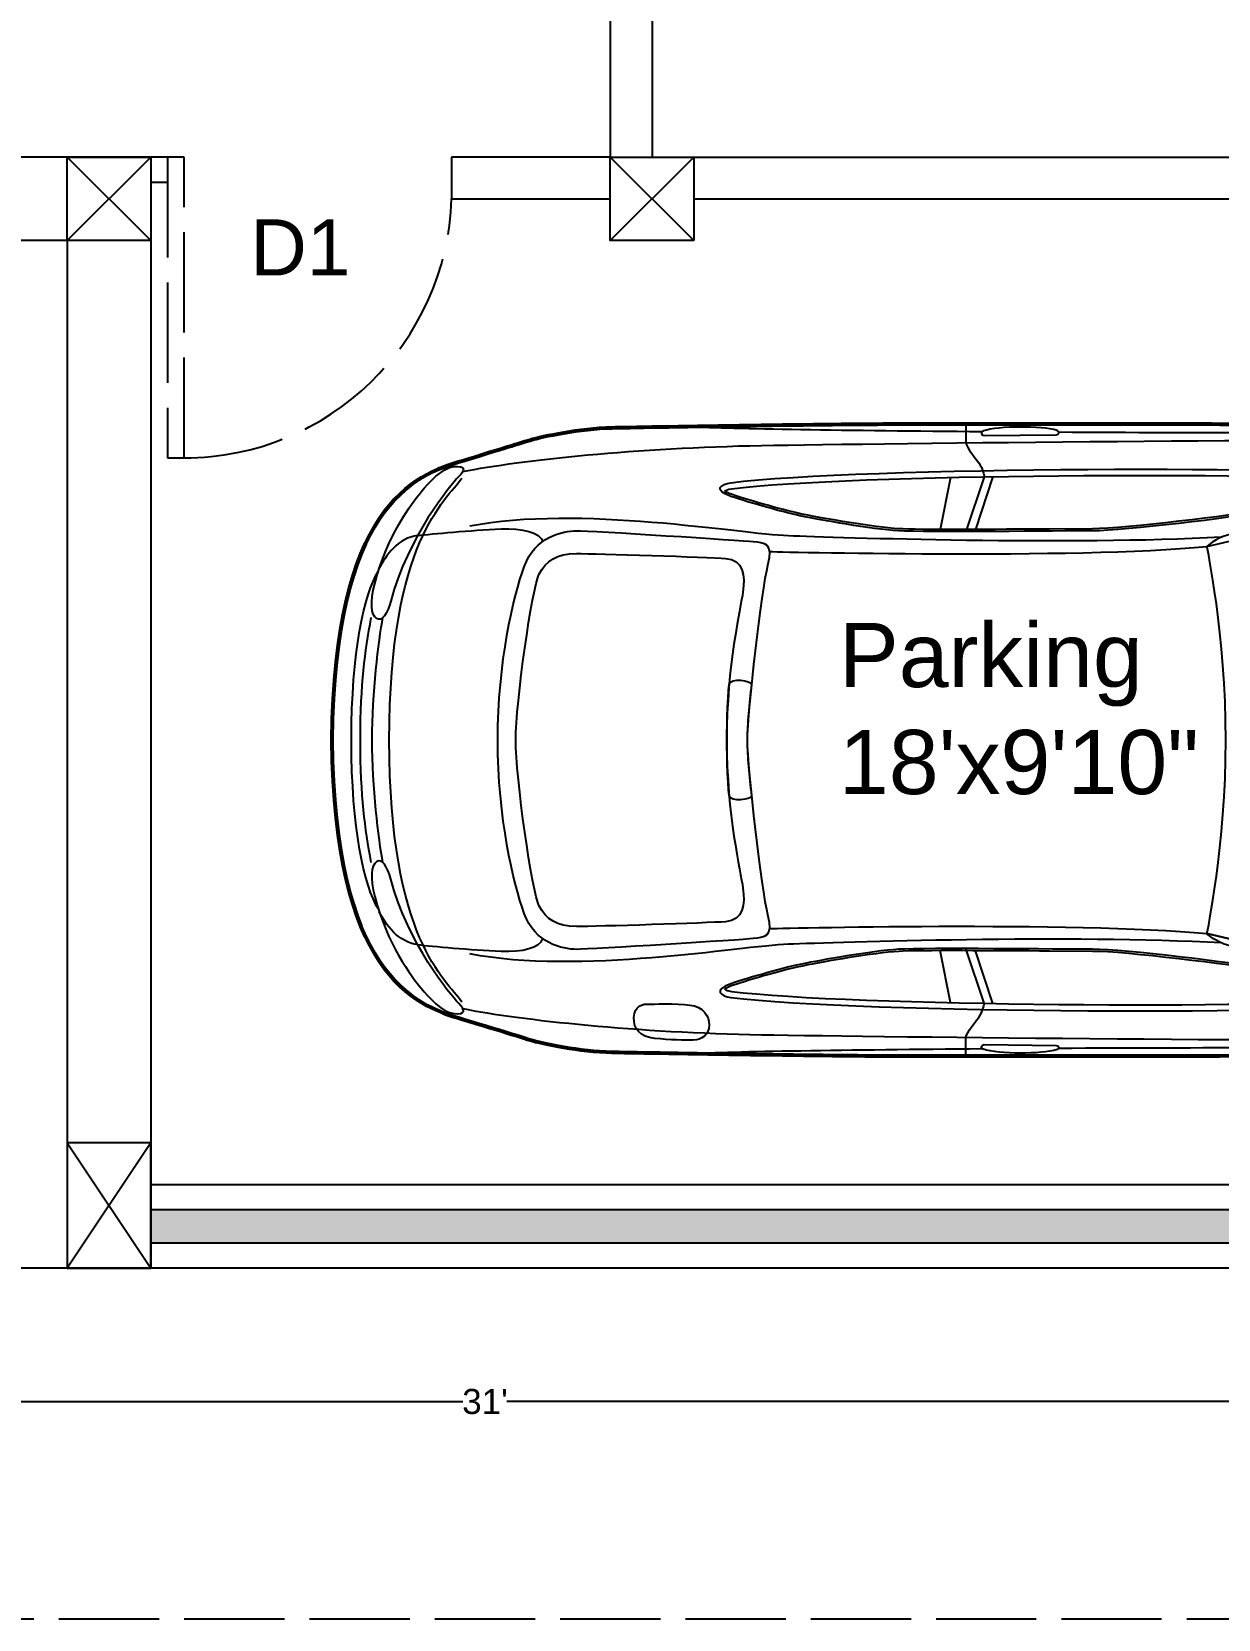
# Model space of a CAD drawing. Header units: inches. Extents: x -19338 to 11623, y -1285 to 3664.
# Drawn here: x 8439.7 to 8581.7, y 1915.4 to 2105.4 of the extents above; entities that cross this region are included whole.
import ezdxf

# ---------------------------------------------------------------- set-up
doc = ezdxf.new("R2010")
doc.units = ezdxf.units.IN
doc.header["$MEASUREMENT"] = 0
doc.linetypes.add('ACAD_ISO02W100', pattern=[15, 12, -3])
doc.layers.get('0').update_dxf_attribs({"color": 18})
for name, color, linetype in [('C', 141, 'Continuous'), ('C1', 10, 'Continuous'), ('D1', 231, 'ACAD_ISO02W100')]:
    doc.layers.add(name, color=color, linetype=linetype)
doc.layers.add('Dot Line', color=210, linetype='ACAD_ISO02W100', plot=False)
doc.layers.add('Naming', color=50, linetype='Continuous', plot=False)
doc.styles.get("Standard").update_dxf_attribs({"font": 'arial.ttf'})
doc.dimstyles.get("Standard").update_dxf_attribs({"dimtxt": 3, "dimasz": 2, "dimexe": 0.18, "dimexo": 0.0625, "dimgap": 0.09, "dimtad": 0, "dimtih": 1, "dimtoh": 1, "dimdsep": 46, "dimlunit": 3, "dimtxsty": 'Standard', "dimblk": 'ARCHTICK', "dimcen": 0.09, "dimse1": 1, "dimse2": 1, "dimclrd": 2, "dimadec": 0, "dimazin": 0, "dimtfac": 1, "dimtofl": 0, "dimtmove": 0, "dimatfit": 3, "dimfxl": 1, "dimtolj": 1, "dimtzin": 0, "dimarcsym": 0})

# ---------------------------------------------------------------- blocks, each defined once
blk = doc.blocks.new('_ArchTick')
at = {"color": 0, "linetype": 'ByBlock', "const_width": 0.15}
blk.add_lwpolyline([(-0.5, -0.5), (0.5, 0.5)], dxfattribs=at)
blk = doc.blocks.new('*D72')
at = {"color": 2, "lineweight": -2, "transparency": 16777216}
for p, q in [((8307.92, 1941.42), (8491.28, 1941.42)), ((8679.92, 1941.42), (8496.55, 1941.42))]:
    blk.add_line(p, q, dxfattribs=at)
at = {"layer": 'Defpoints', "color": 0, "transparency": 16777216}
for p in [(8307.92, 1957.37), (8679.92, 1957.37), (8679.92, 1941.42)]:
    blk.add_point(p, dxfattribs=at)
at = {"color": 2, "lineweight": -2, "transparency": 16777216, "xscale": 2, "yscale": 2, "zscale": 2, "rotation": 180}
blk.add_blockref('_ArchTick', (8307.92, 1941.42), dxfattribs=at)
at = {"color": 2, "lineweight": -2, "transparency": 16777216, "xscale": 2, "yscale": 2, "zscale": 2}
blk.add_blockref('_ArchTick', (8679.92, 1941.42), dxfattribs=at)
at = {"color": 0, "transparency": 16777216, "insert": (8493.92, 1941.42), "char_height": 3, "attachment_point": 5}
blk.add_mtext("\\A1;31'", dxfattribs=at)
blk = doc.blocks.new('A$C0B5925C7')
at = {"lineweight": 53}
blk.add_open_spline([(0, 1.0051), (0.0074, 1.6846), (0.2359, 1.7833), (0.3865, 1.825), (0.3865, 1.825), (0.4753, 1.8522), (0.5461, 1.8739), (0.5824, 1.8848), (0.5824, 1.8848), (0.6186, 1.8957), (0.7293, 1.9192), (0.8218, 1.9211), (0.8218, 1.9211), (0.9143, 1.9229), (1.4659, 1.9319), (1.6181, 1.9319), (1.6181, 1.9319), (1.7704, 1.9319), (2.4835, 1.9319), (2.585, 1.9319), (2.585, 1.9319), (2.6864, 1.9319), (3.0911, 1.9102), (3.2199, 1.9102), (3.2199, 1.9102), (3.3487, 1.9102), (3.5102, 1.9319), (3.5772, 1.9319), (3.5772, 1.9319), (3.6442, 1.9319), (3.998, 1.9193), (4.076, 1.9138), (4.076, 1.9138), (4.1541, 1.9084), (4.1983, 1.8792), (4.2538, 1.854), (4.2538, 1.854), (4.4697, 1.7561), (4.5876, 1.5059), (4.6057, 1.4787), (4.6057, 1.4787), (4.6239, 1.4515), (4.6337, 1.4226), (4.6337, 1.3881), (4.6337, 1.3881), (4.6337, 1.3535), (4.6166, 1.3445), (4.6202, 1.33), (4.6202, 1.33), (4.6239, 1.3155), (4.6337, 1.2794), (4.6337, 1.2394), (4.6337, 1.2394), (4.6337, 1.1994), (4.6337, 1.0051), (4.6337, 1.0051), (4.6337, 1.0051), (4.6337, 1.0051), (4.6337, 0.8109), (4.6337, 0.7709), (4.6337, 0.7709), (4.6337, 0.7308), (4.6239, 0.6947), (4.6202, 0.6802), (4.6202, 0.6802), (4.6166, 0.6657), (4.6337, 0.6568), (4.6337, 0.6222), (4.6337, 0.6222), (4.6337, 0.5876), (4.6239, 0.5587), (4.6057, 0.5315), (4.6057, 0.5315), (4.5876, 0.5043), (4.4697, 0.2542), (4.2538, 0.1563), (4.2538, 0.1563), (4.1983, 0.1311), (4.154, 0.1019), (4.076, 0.0964), (4.076, 0.0964), (3.998, 0.091), (3.6442, 0.0784), (3.5772, 0.0784), (3.5772, 0.0784), (3.5102, 0.0784), (3.3487, 0.1001), (3.2199, 0.1001), (3.2199, 0.1001), (3.0911, 0.1001), (2.6864, 0.0784), (2.585, 0.0784), (2.585, 0.0784), (2.4835, 0.0784), (1.7704, 0.0784), (1.6181, 0.0784), (1.6181, 0.0784), (1.4659, 0.0784), (0.9143, 0.0874), (0.8218, 0.0892), (0.8218, 0.0892), (0.7293, 0.091), (0.6186, 0.1145), (0.5824, 0.1254), (0.5824, 0.1254), (0.5461, 0.1363), (0.4753, 0.1581), (0.3865, 0.1853), (0.3865, 0.1853), (0.2359, 0.2269), (0.0074, 0.3256), (0, 1.0051)], degree=3, knots=[0, 0, 0, 0, 0.035714, 0.035714, 0.035714, 0.035714, 0.071429, 0.071429, 0.071429, 0.071429, 0.107143, 0.107143, 0.107143, 0.107143, 0.142857, 0.142857, 0.142857, 0.142857, 0.178571, 0.178571, 0.178571, 0.178571, 0.214286, 0.214286, 0.214286, 0.214286, 0.25, 0.25, 0.25, 0.25, 0.285714, 0.285714, 0.285714, 0.285714, 0.321429, 0.321429, 0.321429, 0.321429, 0.357143, 0.357143, 0.357143, 0.357143, 0.392857, 0.392857, 0.392857, 0.392857, 0.428571, 0.428571, 0.428571, 0.428571, 0.464286, 0.464286, 0.464286, 0.464286, 0.5, 0.5, 0.5, 0.5, 0.535714, 0.535714, 0.535714, 0.535714, 0.571429, 0.571429, 0.571429, 0.571429, 0.607143, 0.607143, 0.607143, 0.607143, 0.642857, 0.642857, 0.642857, 0.642857, 0.678571, 0.678571, 0.678571, 0.678571, 0.714286, 0.714286, 0.714286, 0.714286, 0.75, 0.75, 0.75, 0.75, 0.785714, 0.785714, 0.785714, 0.785714, 0.821429, 0.821429, 0.821429, 0.821429, 0.857143, 0.857143, 0.857143, 0.857143, 0.892857, 0.892857, 0.892857, 0.892857, 0.928571, 0.928571, 0.928571, 0.928571, 0.964286, 0.964286, 0.964286, 0.964286, 1, 1, 1, 1], dxfattribs=at)
at = {"lineweight": 25}
for points in [[(1.0581, 1.925), (1.1655, 1.919), (1.5187, 1.9139), (1.9092, 1.9109)], [(2.1344, 1.9094), (2.5554, 1.907), (2.974, 1.9073), (3.1425, 1.9116)], [(1.8167, 1.7758), (1.8167, 1.7758), (1.7863, 1.6233), (1.7863, 1.6233)], [(1.9158, 1.7779), (1.9158, 1.7779), (1.862, 1.6172), (1.862, 1.6172)], [(1.9414, 1.7783), (1.9414, 1.7783), (1.8905, 1.6233), (1.8905, 1.6233)], [(0.2521, 1.6055), (0.1963, 1.5995), (0.1566, 1.5448), (0.1397, 1.5093)], [(1.2847, 1.5584), (1.2847, 1.5584), (2.185, 1.5359), (2.5695, 1.5733)], [(0.2521, 0.4048), (0.1963, 0.4107), (0.1566, 0.4654), (0.1397, 0.501)], [(1.2847, 0.4518), (1.2847, 0.4518), (2.185, 0.4744), (2.5695, 0.4369)], [(1.8167, 0.2344), (1.8167, 0.2344), (1.7863, 0.387), (1.7863, 0.387)], [(1.9158, 0.2324), (1.9158, 0.2324), (1.862, 0.393), (1.862, 0.393)], [(1.9414, 0.2319), (1.9414, 0.2319), (1.8905, 0.3869), (1.8905, 0.3869)], [(1.0581, 0.0852), (1.1655, 0.0912), (1.5187, 0.0964), (1.9092, 0.0994)], [(2.1344, 0.1009), (2.5554, 0.1032), (2.974, 0.1029), (3.1425, 0.0987)]]:
    blk.add_open_spline(points, degree=3, dxfattribs=at)
for points, knots in [([(1.862, 1.9319), (1.862, 1.9319), (1.862, 1.891), (1.862, 1.8776), (1.862, 1.8776), (1.862, 1.8642), (1.8945, 1.8287), (1.904, 1.8123), (1.904, 1.8123), (1.9135, 1.7959), (1.9158, 1.7779), (1.9158, 1.7779)], [0, 0, 0, 0, 0.333333, 0.333333, 0.333333, 0.333333, 0.666667, 0.666667, 0.666667, 0.666667, 1, 1, 1, 1]), ([(1.9153, 1.8987), (1.907, 1.8987), (1.9039, 1.91), (1.9122, 1.9125), (1.9122, 1.9125), (1.9361, 1.9201), (1.9786, 1.9239), (2.0212, 1.9239), (2.0212, 1.9239), (2.0638, 1.9239), (2.1053, 1.9214), (2.1302, 1.9138), (2.1302, 1.9138), (2.1375, 1.9113), (2.1354, 1.9012), (2.1271, 1.9012), (2.1271, 1.9012), (2.1271, 1.9012), (1.9153, 1.8987), (1.9153, 1.8987)], [0, 0, 0, 0, 0.2, 0.2, 0.2, 0.2, 0.4, 0.4, 0.4, 0.4, 0.6, 0.6, 0.6, 0.6, 0.8, 0.8, 0.8, 0.8, 1, 1, 1, 1]), ([(0.3845, 1.7931), (0.5553, 1.8273), (0.9012, 1.8636), (1.2614, 1.8698), (1.2614, 1.8698), (1.6217, 1.876), (3.0067, 1.8915), (3.2986, 1.8822), (3.2986, 1.8822), (3.5906, 1.8729), (3.9588, 1.8677), (4.2095, 1.816)], [0, 0, 0, 0, 0.333333, 0.333333, 0.333333, 0.333333, 0.666667, 0.666667, 0.666667, 0.666667, 1, 1, 1, 1]), ([(0.1736, 1.413), (0.2223, 1.6014), (0.3493, 1.754), (0.3721, 1.7775), (0.3721, 1.7775), (0.3922, 1.7982), (0.3944, 1.811), (0.359, 1.8077), (0.359, 1.8077), (0.3241, 1.8045), (0.2847, 1.7605), (0.2623, 1.7334), (0.2623, 1.7334), (0.2336, 1.6989), (0.1621, 1.6041), (0.1264, 1.464), (0.1264, 1.464), (0.1111, 1.4105), (0.1162, 1.3723), (0.1315, 1.3621), (0.1315, 1.3621), (0.1468, 1.3519), (0.1639, 1.3756), (0.1736, 1.413)], [0, 0, 0, 0, 0.166667, 0.166667, 0.166667, 0.166667, 0.333333, 0.333333, 0.333333, 0.333333, 0.5, 0.5, 0.5, 0.5, 0.666667, 0.666667, 0.666667, 0.666667, 0.833333, 0.833333, 0.833333, 0.833333, 1, 1, 1, 1]), ([(0.3819, 0.2359), (0.3357, 0.3034), (0.1689, 0.4187), (0.1689, 1.0051), (0.1689, 1.0051), (0.1689, 1.5915), (0.3357, 1.7069), (0.3819, 1.7743)], [0, 0, 0, 0, 0.5, 0.5, 0.5, 0.5, 1, 1, 1, 1]), ([(1.1717, 1.7605), (1.1433, 1.7569), (1.1175, 1.7393), (1.1717, 1.7205), (1.1717, 1.7205), (1.2259, 1.7017), (1.3365, 1.6711), (1.3836, 1.6616), (1.3836, 1.6616), (1.4307, 1.6522), (1.5861, 1.624), (1.6638, 1.6193), (1.6638, 1.6193), (1.7415, 1.6146), (2.1395, 1.6193), (2.2337, 1.6193), (2.2337, 1.6193), (2.3278, 1.6193), (2.6504, 1.6593), (2.7281, 1.6734), (2.7281, 1.6734), (2.8058, 1.6875), (2.9612, 1.7181), (3.1363, 1.7771), (3.1363, 1.7771), (2.9424, 1.8123), (1.5414, 1.8076), (1.1717, 1.7605)], [0, 0, 0, 0, 0.142857, 0.142857, 0.142857, 0.142857, 0.285714, 0.285714, 0.285714, 0.285714, 0.428571, 0.428571, 0.428571, 0.428571, 0.571429, 0.571429, 0.571429, 0.571429, 0.714286, 0.714286, 0.714286, 0.714286, 0.857143, 0.857143, 0.857143, 0.857143, 1, 1, 1, 1]), ([(1.1732, 1.7426), (1.1732, 1.7426), (1.1732, 1.7426), (1.1732, 1.7426), (1.1732, 1.7426), (1.1628, 1.7413), (1.1568, 1.7385), (1.1539, 1.7364), (1.1539, 1.7364), (1.1564, 1.7342), (1.1621, 1.7305), (1.1756, 1.7258), (1.1756, 1.7258), (1.2284, 1.7075), (1.3385, 1.6769), (1.386, 1.6674), (1.386, 1.6674), (1.4428, 1.6561), (1.5919, 1.6297), (1.6645, 1.6253), (1.6645, 1.6253), (1.7214, 1.6218), (1.9536, 1.6235), (2.1072, 1.6246), (2.1072, 1.6246), (2.1072, 1.6246), (2.2337, 1.6253), (2.2337, 1.6253), (2.2337, 1.6253), (2.3276, 1.6253), (2.6517, 1.6657), (2.726, 1.6792), (2.726, 1.6792), (2.8502, 1.7018), (2.9685, 1.7311), (3.0794, 1.7657), (3.0794, 1.7657), (2.7581, 1.7934), (1.5158, 1.7862), (1.1732, 1.7426)], [0, 0, 0, 0, 0.1, 0.1, 0.1, 0.1, 0.2, 0.2, 0.2, 0.2, 0.3, 0.3, 0.3, 0.3, 0.4, 0.4, 0.4, 0.4, 0.5, 0.5, 0.5, 0.5, 0.6, 0.6, 0.6, 0.6, 0.7, 0.7, 0.7, 0.7, 0.8, 0.8, 0.8, 0.8, 0.9, 0.9, 0.9, 0.9, 1, 1, 1, 1]), ([(3.2603, 1.7355), (3.2603, 1.7355), (2.5695, 1.5733), (2.5695, 1.5733), (2.5695, 1.5733), (2.5695, 1.5733), (2.5946, 1.5987), (2.634, 1.6079), (2.634, 1.6079), (2.6734, 1.6172), (3.1237, 1.7248), (3.1608, 1.7317), (3.1608, 1.7317), (3.1978, 1.7387), (3.2603, 1.7355), (3.2603, 1.7355)], [0, 0, 0, 0, 0.25, 0.25, 0.25, 0.25, 0.5, 0.5, 0.5, 0.5, 0.75, 0.75, 0.75, 0.75, 1, 1, 1, 1]), ([(2.6251, 1.0051), (2.6251, 0.6975), (2.5695, 0.4369), (2.5695, 0.4369), (2.5695, 0.4369), (2.5695, 0.4369), (3.2603, 0.2747), (3.2603, 0.2747), (3.2603, 0.2747), (3.302, 0.3396), (3.4434, 0.4241), (3.4434, 1.0051), (3.4434, 1.0051), (3.4434, 1.5861), (3.302, 1.6706), (3.2603, 1.7355), (3.2603, 1.7355), (3.2603, 1.7355), (2.5695, 1.5733), (2.5695, 1.5733), (2.5695, 1.5733), (2.5695, 1.5733), (2.6251, 1.3127), (2.6251, 1.0051)], [0, 0, 0, 0, 0.166667, 0.166667, 0.166667, 0.166667, 0.333333, 0.333333, 0.333333, 0.333333, 0.5, 0.5, 0.5, 0.5, 0.666667, 0.666667, 0.666667, 0.666667, 0.833333, 0.833333, 0.833333, 0.833333, 1, 1, 1, 1]), ([(2.6117, 1.6006), (2.1722, 1.5762), (1.4811, 1.5991), (1.3408, 1.6044), (1.3408, 1.6044), (1.2006, 1.6097), (0.7241, 1.6955), (0.4054, 1.6326)], [0, 0, 0, 0, 0.5, 0.5, 0.5, 0.5, 1, 1, 1, 1]), ([(0.2521, 1.6055), (0.2956, 1.6107), (0.407, 1.621), (0.4971, 1.6249), (0.4971, 1.6249), (0.558, 1.6275), (0.6122, 1.6145), (0.6195, 1.5879)], [0, 0, 0, 0, 0.5, 0.5, 0.5, 0.5, 1, 1, 1, 1]), ([(0.4874, 1.0051), (0.4874, 0.7767), (0.5333, 0.5846), (0.565, 0.4965), (0.565, 0.4965), (0.5968, 0.4083), (0.678, 0.3907), (0.7185, 0.3907), (0.7185, 0.3907), (0.7591, 0.3907), (1.2055, 0.4189), (1.2373, 0.4224), (1.2373, 0.4224), (1.269, 0.4259), (1.2972, 0.4242), (1.2796, 0.4929), (1.2796, 0.4929), (1.2619, 0.5617), (1.2196, 0.9197), (1.2196, 1.0051), (1.2196, 1.0051), (1.2196, 1.0906), (1.2619, 1.4485), (1.2796, 1.5173), (1.2796, 1.5173), (1.2972, 1.5861), (1.269, 1.5843), (1.2373, 1.5878), (1.2373, 1.5878), (1.2055, 1.5914), (0.7591, 1.6196), (0.7185, 1.6196), (0.7185, 1.6196), (0.678, 1.6196), (0.5968, 1.6019), (0.565, 1.5138), (0.565, 1.5138), (0.5333, 1.4256), (0.4874, 1.2336), (0.4874, 1.0051)], [0, 0, 0, 0, 0.1, 0.1, 0.1, 0.1, 0.2, 0.2, 0.2, 0.2, 0.3, 0.3, 0.3, 0.3, 0.4, 0.4, 0.4, 0.4, 0.5, 0.5, 0.5, 0.5, 0.6, 0.6, 0.6, 0.6, 0.7, 0.7, 0.7, 0.7, 0.8, 0.8, 0.8, 0.8, 0.9, 0.9, 0.9, 0.9, 1, 1, 1, 1]), ([(0.5402, 1.0051), (0.5402, 0.8968), (0.588, 0.5564), (0.6091, 0.5176), (0.6091, 0.5176), (0.6303, 0.4788), (0.6603, 0.4577), (0.7185, 0.4577), (0.7185, 0.4577), (0.7768, 0.4577), (1.1032, 0.4683), (1.1561, 0.4718), (1.1561, 0.4718), (1.209, 0.4753), (1.2143, 0.5229), (1.2073, 0.5705), (1.2073, 0.5705), (1.2002, 0.6181), (1.1596, 0.7857), (1.1596, 1.0051), (1.1596, 1.0051), (1.1596, 1.2246), (1.2002, 1.3921), (1.2073, 1.4397), (1.2073, 1.4397), (1.2143, 1.4873), (1.209, 1.5349), (1.1561, 1.5385), (1.1561, 1.5385), (1.1032, 1.542), (0.7768, 1.5526), (0.7185, 1.5526), (0.7185, 1.5526), (0.6603, 1.5526), (0.6303, 1.5314), (0.6091, 1.4926), (0.6091, 1.4926), (0.588, 1.4538), (0.5402, 1.1135), (0.5402, 1.0051)], [0, 0, 0, 0, 0.1, 0.1, 0.1, 0.1, 0.2, 0.2, 0.2, 0.2, 0.3, 0.3, 0.3, 0.3, 0.4, 0.4, 0.4, 0.4, 0.5, 0.5, 0.5, 0.5, 0.6, 0.6, 0.6, 0.6, 0.7, 0.7, 0.7, 0.7, 0.8, 0.8, 0.8, 0.8, 0.9, 0.9, 0.9, 0.9, 1, 1, 1, 1]), ([(0.1367, 0.5103), (0.0948, 0.5758), (0.0578, 0.7467), (0.0578, 1.0051), (0.0578, 1.0051), (0.0578, 1.2635), (0.0948, 1.4344), (0.1367, 1.4999)], [0, 0, 0, 0, 0.5, 0.5, 0.5, 0.5, 1, 1, 1, 1]), ([(0.116, 0.6453), (0.0975, 0.7504), (0.0843, 0.834), (0.0843, 1.0051), (0.0843, 1.0051), (0.0843, 1.1763), (0.0975, 1.2598), (0.116, 1.3649)], [0, 0, 0, 0, 0.5, 0.5, 0.5, 0.5, 1, 1, 1, 1]), ([(0.1501, 0.6453), (0.1372, 0.7134), (0.1187, 0.8684), (0.1187, 1.0051), (0.1187, 1.0051), (0.1187, 1.1419), (0.1372, 1.2969), (0.1501, 1.3649)], [0, 0, 0, 0, 0.5, 0.5, 0.5, 0.5, 1, 1, 1, 1]), ([(1.1596, 1.0051), (1.1596, 1.0051), (1.1619, 0.8757), (1.1669, 0.842), (1.1669, 0.842), (1.17, 0.8209), (1.2331, 0.8308), (1.2322, 0.8407), (1.2322, 0.8407), (1.2261, 0.9027), (1.2196, 0.9548), (1.2196, 1.0051), (1.2196, 1.0051), (1.2196, 1.0554), (1.2261, 1.1076), (1.2322, 1.1696), (1.2322, 1.1696), (1.2331, 1.1794), (1.17, 1.1894), (1.1669, 1.1683), (1.1669, 1.1683), (1.1619, 1.1345), (1.1596, 1.0051), (1.1596, 1.0051)], [0, 0, 0, 0, 0.166667, 0.166667, 0.166667, 0.166667, 0.333333, 0.333333, 0.333333, 0.333333, 0.5, 0.5, 0.5, 0.5, 0.666667, 0.666667, 0.666667, 0.666667, 0.833333, 0.833333, 0.833333, 0.833333, 1, 1, 1, 1]), ([(0.1736, 0.5972), (0.2223, 0.4088), (0.3493, 0.2562), (0.3721, 0.2327), (0.3721, 0.2327), (0.3922, 0.212), (0.3944, 0.1993), (0.359, 0.2025), (0.359, 0.2025), (0.3241, 0.2057), (0.2847, 0.2498), (0.2623, 0.2768), (0.2623, 0.2768), (0.2336, 0.3113), (0.1621, 0.4062), (0.1264, 0.5463), (0.1264, 0.5463), (0.1111, 0.5997), (0.1162, 0.638), (0.1315, 0.6481), (0.1315, 0.6481), (0.1468, 0.6583), (0.1639, 0.6346), (0.1736, 0.5972)], [0, 0, 0, 0, 0.166667, 0.166667, 0.166667, 0.166667, 0.333333, 0.333333, 0.333333, 0.333333, 0.5, 0.5, 0.5, 0.5, 0.666667, 0.666667, 0.666667, 0.666667, 0.833333, 0.833333, 0.833333, 0.833333, 1, 1, 1, 1]), ([(0.2521, 0.4048), (0.2956, 0.3996), (0.407, 0.3893), (0.4971, 0.3854), (0.4971, 0.3854), (0.558, 0.3827), (0.6122, 0.3958), (0.6195, 0.4223)], [0, 0, 0, 0, 0.5, 0.5, 0.5, 0.5, 1, 1, 1, 1]), ([(2.6117, 0.4097), (2.1722, 0.434), (1.4811, 0.4111), (1.3408, 0.4058), (1.3408, 0.4058), (1.2006, 0.4005), (0.7241, 0.3147), (0.4054, 0.3776)], [0, 0, 0, 0, 0.5, 0.5, 0.5, 0.5, 1, 1, 1, 1]), ([(3.2603, 0.2747), (3.2603, 0.2747), (2.5695, 0.4369), (2.5695, 0.4369), (2.5695, 0.4369), (2.5695, 0.4369), (2.5946, 0.4116), (2.634, 0.4023), (2.634, 0.4023), (2.6734, 0.393), (3.1237, 0.2854), (3.1608, 0.2785), (3.1608, 0.2785), (3.1978, 0.2715), (3.2603, 0.2747), (3.2603, 0.2747)], [0, 0, 0, 0, 0.25, 0.25, 0.25, 0.25, 0.5, 0.5, 0.5, 0.5, 0.75, 0.75, 0.75, 0.75, 1, 1, 1, 1]), ([(1.1717, 0.2497), (1.1433, 0.2534), (1.1175, 0.2709), (1.1717, 0.2898), (1.1717, 0.2898), (1.2259, 0.3086), (1.3365, 0.3392), (1.3836, 0.3486), (1.3836, 0.3486), (1.4307, 0.358), (1.5861, 0.3863), (1.6638, 0.391), (1.6638, 0.391), (1.7415, 0.3957), (2.1395, 0.391), (2.2337, 0.391), (2.2337, 0.391), (2.3278, 0.391), (2.6504, 0.3509), (2.7281, 0.3368), (2.7281, 0.3368), (2.8058, 0.3227), (2.9612, 0.2921), (3.1363, 0.2332), (3.1363, 0.2332), (2.9424, 0.198), (1.5414, 0.2027), (1.1717, 0.2497)], [0, 0, 0, 0, 0.142857, 0.142857, 0.142857, 0.142857, 0.285714, 0.285714, 0.285714, 0.285714, 0.428571, 0.428571, 0.428571, 0.428571, 0.571429, 0.571429, 0.571429, 0.571429, 0.714286, 0.714286, 0.714286, 0.714286, 0.857143, 0.857143, 0.857143, 0.857143, 1, 1, 1, 1]), ([(1.1732, 0.2676), (1.1732, 0.2676), (1.1732, 0.2676), (1.1732, 0.2676), (1.1732, 0.2676), (1.1628, 0.269), (1.1568, 0.2718), (1.1539, 0.2738), (1.1539, 0.2738), (1.1564, 0.276), (1.1621, 0.2797), (1.1756, 0.2844), (1.1756, 0.2844), (1.2284, 0.3028), (1.3385, 0.3333), (1.386, 0.3428), (1.386, 0.3428), (1.4428, 0.3542), (1.5919, 0.3806), (1.6645, 0.385), (1.6645, 0.385), (1.7214, 0.3884), (1.9536, 0.3868), (2.1072, 0.3857), (2.1072, 0.3857), (2.1072, 0.3857), (2.2337, 0.385), (2.2337, 0.385), (2.2337, 0.385), (2.3276, 0.385), (2.6517, 0.3445), (2.726, 0.331), (2.726, 0.331), (2.8502, 0.3084), (2.9685, 0.2792), (3.0794, 0.2445), (3.0794, 0.2445), (2.7581, 0.2169), (1.5158, 0.224), (1.1732, 0.2676)], [0, 0, 0, 0, 0.1, 0.1, 0.1, 0.1, 0.2, 0.2, 0.2, 0.2, 0.3, 0.3, 0.3, 0.3, 0.4, 0.4, 0.4, 0.4, 0.5, 0.5, 0.5, 0.5, 0.6, 0.6, 0.6, 0.6, 0.7, 0.7, 0.7, 0.7, 0.8, 0.8, 0.8, 0.8, 0.9, 0.9, 0.9, 0.9, 1, 1, 1, 1]), ([(0.3845, 0.2171), (0.5553, 0.183), (0.9012, 0.1466), (1.2614, 0.1404), (1.2614, 0.1404), (1.6217, 0.1342), (3.0067, 0.1187), (3.2986, 0.128), (3.2986, 0.128), (3.5906, 0.1373), (3.9588, 0.1425), (4.2095, 0.1942)], [0, 0, 0, 0, 0.333333, 0.333333, 0.333333, 0.333333, 0.666667, 0.666667, 0.666667, 0.666667, 1, 1, 1, 1]), ([(0.9347, 0.23), (0.9117, 0.2324), (0.8878, 0.2242), (0.8871, 0.1907), (0.8871, 0.1907), (0.8865, 0.1573), (0.9043, 0.1343), (0.9485, 0.1294), (0.9485, 0.1294), (0.9927, 0.1245), (1.0369, 0.1245), (1.0614, 0.1245), (1.0614, 0.1245), (1.086, 0.1245), (1.1081, 0.1417), (1.1081, 0.1686), (1.1081, 0.1686), (1.1081, 0.1956), (1.0909, 0.2226), (1.0516, 0.2275), (1.0516, 0.2275), (1.0123, 0.2324), (0.9347, 0.23), (0.9347, 0.23)], [0, 0, 0, 0, 0.166667, 0.166667, 0.166667, 0.166667, 0.333333, 0.333333, 0.333333, 0.333333, 0.5, 0.5, 0.5, 0.5, 0.666667, 0.666667, 0.666667, 0.666667, 0.833333, 0.833333, 0.833333, 0.833333, 1, 1, 1, 1]), ([(1.862, 0.0784), (1.862, 0.0784), (1.862, 0.1192), (1.862, 0.1326), (1.862, 0.1326), (1.862, 0.146), (1.8945, 0.1816), (1.904, 0.198), (1.904, 0.198), (1.9135, 0.2144), (1.9158, 0.2324), (1.9158, 0.2324)], [0, 0, 0, 0, 0.333333, 0.333333, 0.333333, 0.333333, 0.666667, 0.666667, 0.666667, 0.666667, 1, 1, 1, 1]), ([(1.9153, 0.1116), (1.907, 0.1116), (1.9039, 0.1002), (1.9122, 0.0977), (1.9122, 0.0977), (1.9361, 0.0901), (1.9786, 0.0864), (2.0212, 0.0864), (2.0212, 0.0864), (2.0638, 0.0864), (2.1053, 0.0889), (2.1302, 0.0964), (2.1302, 0.0964), (2.1375, 0.099), (2.1354, 0.109), (2.1271, 0.109), (2.1271, 0.109), (2.1271, 0.109), (1.9153, 0.1116), (1.9153, 0.1116)], [0, 0, 0, 0, 0.2, 0.2, 0.2, 0.2, 0.4, 0.4, 0.4, 0.4, 0.6, 0.6, 0.6, 0.6, 0.8, 0.8, 0.8, 0.8, 1, 1, 1, 1])]:
    blk.add_open_spline(points, degree=3, knots=knots, dxfattribs=at)
for points, knots in [([(3.2603, 1.7355), (3.2603, 1.7355), (2.5695, 1.5733), (2.5695, 1.5733), (2.5695, 1.5733), (2.5695, 1.5733), (2.5946, 1.5987), (2.634, 1.6079), (2.634, 1.6079), (2.6734, 1.6172), (3.1237, 1.7248), (3.1608, 1.7317), (3.1608, 1.7317), (3.1978, 1.7387), (3.2603, 1.7355), (3.2603, 1.7355)], [0, 0, 0, 0, 0.25, 0.25, 0.25, 0.25, 0.5, 0.5, 0.5, 0.5, 0.75, 0.75, 0.75, 0.75, 1, 1, 1, 1]), ([(2.6251, 1.0051), (2.6251, 0.6975), (2.5695, 0.4369), (2.5695, 0.4369), (2.5695, 0.4369), (2.5695, 0.4369), (3.2603, 0.2747), (3.2603, 0.2747), (3.2603, 0.2747), (3.302, 0.3396), (3.4434, 0.4241), (3.4434, 1.0051), (3.4434, 1.0051), (3.4434, 1.5861), (3.302, 1.6706), (3.2603, 1.7355), (3.2603, 1.7355), (3.2603, 1.7355), (2.5695, 1.5733), (2.5695, 1.5733), (2.5695, 1.5733), (2.5695, 1.5733), (2.6251, 1.3127), (2.6251, 1.0051)], [0, 0, 0, 0, 0.166667, 0.166667, 0.166667, 0.166667, 0.333333, 0.333333, 0.333333, 0.333333, 0.5, 0.5, 0.5, 0.5, 0.666667, 0.666667, 0.666667, 0.666667, 0.833333, 0.833333, 0.833333, 0.833333, 1, 1, 1, 1]), ([(0.4874, 1.0051), (0.4874, 0.7767), (0.5333, 0.5846), (0.565, 0.4965), (0.565, 0.4965), (0.5968, 0.4083), (0.678, 0.3907), (0.7185, 0.3907), (0.7185, 0.3907), (0.7591, 0.3907), (1.2055, 0.4189), (1.2373, 0.4224), (1.2373, 0.4224), (1.269, 0.4259), (1.2972, 0.4242), (1.2796, 0.4929), (1.2796, 0.4929), (1.2619, 0.5617), (1.2196, 0.9197), (1.2196, 1.0051), (1.2196, 1.0051), (1.2196, 1.0906), (1.2619, 1.4485), (1.2796, 1.5173), (1.2796, 1.5173), (1.2972, 1.5861), (1.269, 1.5843), (1.2373, 1.5878), (1.2373, 1.5878), (1.2055, 1.5914), (0.7591, 1.6196), (0.7185, 1.6196), (0.7185, 1.6196), (0.678, 1.6196), (0.5968, 1.6019), (0.565, 1.5138), (0.565, 1.5138), (0.5333, 1.4256), (0.4874, 1.2336), (0.4874, 1.0051)], [0, 0, 0, 0, 0.1, 0.1, 0.1, 0.1, 0.2, 0.2, 0.2, 0.2, 0.3, 0.3, 0.3, 0.3, 0.4, 0.4, 0.4, 0.4, 0.5, 0.5, 0.5, 0.5, 0.6, 0.6, 0.6, 0.6, 0.7, 0.7, 0.7, 0.7, 0.8, 0.8, 0.8, 0.8, 0.9, 0.9, 0.9, 0.9, 1, 1, 1, 1])]:
    blk.add_open_spline(points, degree=3, knots=knots)

msp = doc.modelspace()

# ---------------------------------------------------------------- hatches: boundary and pattern name
at = {"true_color": 0xf8991e}
h = msp.add_hatch(dxfattribs=at)
h.set_pattern_fill('FLEX', color=30, scale=2)
h.set_pattern_definition([(0, (7809.6537, 1668.51945), (0, 0.5), [0.5, -0.5]), (45, (7810.1537, 1668.51945), (0, 0.5), [0.125, -0.45710678, 0.125, -0.70710678])])
h.paths.add_polyline_path([(8669.916, 1964.375), (8453.916, 1964.375), (8453.916, 1960.375), (8669.916, 1960.375)])

# ---------------------------------------------------------------- linework, layer by layer
for p, q in [((8508.916, 2193.375), (8508.916, 2090.375)), ((8513.916, 2193.375), (8513.916, 2090.375)), ((8453.916, 2090.375), (8408.916, 2090.375)), ((8453.916, 2090.375), (8453.916, 1967.375)), ((8457.916, 2090.375), (8453.916, 2090.375)), ((8508.916, 2090.375), (8489.916, 2090.375)), ((8489.916, 2090.375), (8489.916, 2085.375)), ((8513.916, 2090.375), (8669.916, 2090.375)), ((8489.916, 2085.375), (8508.916, 2085.375)), ((8518.916, 2085.375), (8669.916, 2085.375)), ((8443.916, 2080.375), (8406.916, 2080.375)), ((8443.916, 2080.375), (8443.916, 1957.375)), ((8669.916, 1967.375), (8453.916, 1967.375)), ((8453.916, 1967.375), (8453.916, 1957.375)), ((8669.916, 1964.375), (8453.916, 1964.375)), ((8669.916, 1960.375), (8453.916, 1960.375)), ((8679.916, 1957.375), (8443.916, 1957.375))]:
    msp.add_line(p, q)
at = {"layer": 'C'}
for p, q in [((8453.916, 1972.375), (8443.916, 1957.375)), ((8443.916, 1972.375), (8453.916, 1957.375))]:
    msp.add_line(p, q, dxfattribs=at)
msp.add_lwpolyline([(8443.916, 1957.375), (8453.916, 1957.375), (8453.916, 1972.375), (8443.916, 1972.375)], close=True, dxfattribs=at)
at = {"layer": 'C1'}
for p, q in [((8443.916, 2090.375), (8453.916, 2080.375)), ((8453.916, 2090.375), (8443.916, 2080.375)), ((8508.916, 2090.375), (8518.916, 2080.375)), ((8518.916, 2090.375), (8508.916, 2080.375))]:
    msp.add_line(p, q, dxfattribs=at)
for points in [[(8453.916, 2080.375), (8443.916, 2080.375), (8443.916, 2090.375), (8453.916, 2090.375)], [(8518.916, 2080.375), (8508.916, 2080.375), (8508.916, 2090.375), (8518.916, 2090.375)]]:
    msp.add_lwpolyline(points, close=True, dxfattribs=at)
at = {"layer": 'D1'}
msp.add_lwpolyline([(8455.916, 2090.375), (8453.916, 2090.375), (8453.916, 2087.375), (8455.916, 2087.375)], dxfattribs=at)
msp.add_lwpolyline([(8455.916, 2054.375), (8457.916, 2054.375), (8457.916, 2090.375), (8455.916, 2090.375)], close=True, dxfattribs=at)
msp.add_arc((8457.916, 2086.391), 32.016, 270, 358.18124, dxfattribs=at)
at = {"layer": 'Dot Line', "linetype": 'ACAD_ISO02W100'}
msp.add_line((8443.916, 1957.375), (8307.916, 1957.375), dxfattribs=at)
at = {"layer": 'Dot Line'}
msp.add_lwpolyline([(8679.916, 1957.375), (8679.916, 1915.375), (8289.916, 1915.375), (8289.916, 2591.375), (8679.916, 2591.375)], dxfattribs=at)

# ---------------------------------------------------------------- block references
at = {"xscale": 40.77544532315189, "yscale": 40.77544532315189, "zscale": 40.77544532315189}
msp.add_blockref('A$C0B5925C7', (8475.57, 1979.615), dxfattribs=at)

# ---------------------------------------------------------------- texts
at = {"layer": 'D1', "insert": (8465.81, 2082.928), "char_height": 6.72, "attachment_point": 1}
msp.add_mtext_dynamic_manual_height_columns('D1', width=2233.69028, gutter_width=33.6, heights=[0], dxfattribs=at)
at = {"layer": 'Naming', "insert": (8536.292, 2034.615), "char_height": 7.68, "attachment_point": 1}
msp.add_mtext_dynamic_manual_height_columns('Parking\\P18\'x9\'10"', width=3190.98612, gutter_width=48, heights=[0], dxfattribs=at)

# ---------------------------------------------------------------- dimensions: what is measured, and where the dimension line sits
dim = msp.add_linear_dim(base=(8679.916, 1941.416), p1=(8307.916, 1957.375), p2=(8679.916, 1957.375), dimstyle='Standard')
dim.commit()
dim.dimension.update_dxf_attribs({"geometry": '*D72', "text_midpoint": (8493.916, 1941.416)})

doc.saveas('drawing.dxf')
